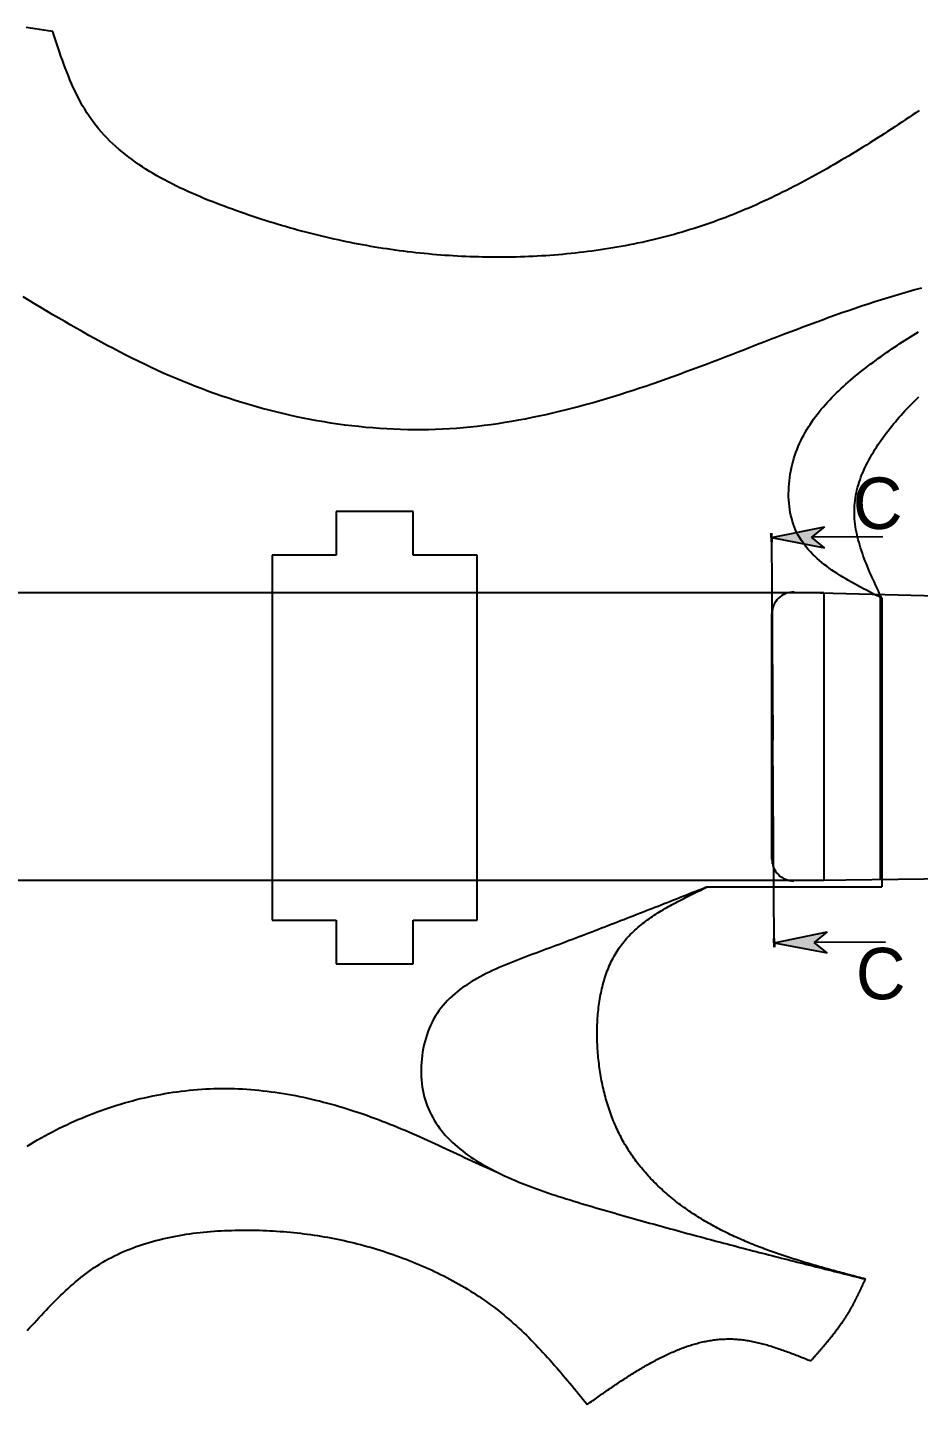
# Model space of a CAD drawing. Extents: x 0 to 1188, y 0 to 840.
# Drawn here: x 354.4 to 527.6, y 371.3 to 639.2 of the extents above; entities that cross this region are included whole.
import ezdxf

# ---------------------------------------------------------------- set-up
doc = ezdxf.new("R2010")
doc.units = 0
doc.header["$LTSCALE"] = 10
doc.layers.get('0').update_dxf_attribs({"linetype": 'CONTINUOUS'})
for name, color, linetype in [('EXP_OUTLINE_BODY', 3, 'CONTINUOUS'), ('FRETS_22', 1, 'CONTINUOUS'), ('NECK', 1, 'CONTINUOUS'), ('PICKUP_CAVITY', 1, 'CONTINUOUS')]:
    doc.layers.add(name, color=color, linetype=linetype)

# ---------------------------------------------------------------- blocks, each defined once
blk = doc.blocks.new('*U19')
at = {"layer": 'NECK', "linetype": 'CONTINUOUS'}
for points in [[(503.4, 461.18), (509.81, 463.27), (499.5, 461.15)], [(503.4, 461.18), (499.5, 461.15), (509.84, 459.17)], [(503.4, 461.18), (507.3, 461.2), (509.81, 463.27)], [(503.4, 461.18), (509.84, 459.17), (507.3, 461.2)]]:
    blk.add_solid(points, dxfattribs=at)
blk = doc.blocks.new('*U20')
at = {"layer": 'NECK', "linetype": 'CONTINUOUS'}
for points in [[(502.88, 539.98), (509.3, 542.08), (498.99, 539.96)], [(502.88, 539.98), (506.78, 540.01), (509.3, 542.08)], [(502.88, 539.98), (498.99, 539.96), (509.32, 537.97)], [(502.88, 539.98), (509.32, 537.97), (506.78, 540.01)]]:
    blk.add_solid(points, dxfattribs=at)

msp = doc.modelspace()

# ---------------------------------------------------------------- linework, layer by layer
at = {"color": 1}
for points in [[(359.253, 638.369, 0), (358.393, 638.497, 0), (357.532, 638.626, 0), (356.672, 638.757, 0), (355.813, 638.889, 0), (354.955, 639.024, 0), (354.098, 639.163, 0)], [(527.718, 623.055, 0), (527.037, 622.593, 0), (526.355, 622.133, 0), (525.673, 621.674, 0), (524.99, 621.216, 0), (524.306, 620.76, 0), (523.622, 620.306, 0), (522.937, 619.854, 0), (522.251, 619.404, 0), (521.564, 618.955, 0), (520.877, 618.509, 0), (520.188, 618.064, 0), (519.499, 617.622, 0), (518.808, 617.182, 0), (518.117, 616.744, 0), (517.425, 616.309, 0), (516.732, 615.876, 0), (516.037, 615.446, 0), (515.342, 615.018, 0), (514.645, 614.593, 0), (513.948, 614.17, 0), (513.249, 613.751, 0), (512.549, 613.334, 0), (511.847, 612.92, 0), (511.145, 612.51, 0), (510.441, 612.102, 0), (509.735, 611.698, 0), (509.029, 611.296, 0), (508.321, 610.898, 0), (507.611, 610.504, 0), (506.901, 610.113, 0), (506.188, 609.725, 0), (505.474, 609.341, 0), (504.759, 608.961, 0), (504.042, 608.584, 0), (503.323, 608.212, 0), (502.603, 607.843, 0), (501.881, 607.478, 0), (501.158, 607.117, 0), (500.433, 606.76, 0), (499.706, 606.408, 0), (498.977, 606.059, 0), (498.246, 605.715, 0), (497.514, 605.375, 0), (496.779, 605.04, 0), (496.043, 604.71, 0), (495.305, 604.384, 0), (494.565, 604.062, 0), (493.823, 603.746, 0), (493.078, 603.434, 0), (492.332, 603.127, 0), (491.584, 602.825, 0), (490.833, 602.528, 0), (490.081, 602.236, 0), (489.326, 601.949, 0), (488.569, 601.668, 0), (487.81, 601.392, 0), (487.048, 601.121, 0), (486.285, 600.856, 0), (485.519, 600.596, 0), (484.75, 600.342, 0), (483.979, 600.094, 0), (483.206, 599.851, 0), (482.431, 599.614, 0), (481.653, 599.383, 0), (480.873, 599.157, 0), (480.091, 598.937, 0), (479.307, 598.723, 0), (478.52, 598.514, 0), (477.732, 598.311, 0), (476.942, 598.113, 0), (476.15, 597.92, 0), (475.356, 597.734, 0), (474.561, 597.552, 0), (473.764, 597.376, 0), (472.965, 597.206, 0), (472.165, 597.041, 0), (471.363, 596.881, 0), (470.56, 596.727, 0), (469.755, 596.578, 0), (468.949, 596.434, 0), (468.142, 596.296, 0), (467.334, 596.163, 0), (466.524, 596.035, 0), (465.714, 595.912, 0), (464.902, 595.795, 0), (464.089, 595.683, 0), (463.276, 595.576, 0), (462.461, 595.474, 0), (461.646, 595.377, 0), (460.83, 595.285, 0), (460.014, 595.199, 0), (459.197, 595.117, 0), (458.379, 595.041, 0), (457.56, 594.969, 0), (456.742, 594.902, 0), (455.923, 594.841, 0), (455.103, 594.784, 0), (454.283, 594.733, 0), (453.464, 594.686, 0), (452.643, 594.644, 0), (451.823, 594.607, 0), (451.003, 594.575, 0), (450.183, 594.547, 0), (449.363, 594.525, 0), (448.543, 594.507, 0), (447.723, 594.494, 0), (446.904, 594.486, 0), (446.084, 594.482, 0), (445.266, 594.483, 0), (444.447, 594.489, 0), (443.629, 594.499, 0), (442.812, 594.514, 0), (441.995, 594.534, 0), (441.179, 594.558, 0), (440.364, 594.587, 0), (439.549, 594.62, 0), (438.735, 594.658, 0), (437.922, 594.7, 0), (437.111, 594.747, 0), (436.3, 594.798, 0), (435.49, 594.854, 0), (434.681, 594.914, 0), (433.874, 594.978, 0), (433.067, 595.047, 0), (432.262, 595.12, 0), (431.458, 595.198, 0), (430.655, 595.28, 0), (429.853, 595.366, 0), (429.052, 595.457, 0), (428.252, 595.552, 0), (427.453, 595.652, 0), (426.654, 595.755, 0), (425.857, 595.864, 0), (425.06, 595.976, 0), (424.264, 596.093, 0), (423.468, 596.215, 0), (422.674, 596.341, 0), (421.88, 596.471, 0), (421.086, 596.606, 0), (420.293, 596.745, 0), (419.501, 596.888, 0), (418.709, 597.036, 0), (417.917, 597.188, 0), (417.126, 597.345, 0), (416.335, 597.506, 0), (415.545, 597.671, 0), (414.755, 597.841, 0), (413.965, 598.015, 0), (413.175, 598.194, 0), (412.385, 598.377, 0), (411.596, 598.564, 0), (410.806, 598.756, 0), (410.017, 598.953, 0), (409.227, 599.153, 0), (408.438, 599.358, 0), (407.648, 599.568, 0), (406.859, 599.782, 0), (406.069, 600, 0), (405.279, 600.223, 0), (404.489, 600.45, 0), (403.698, 600.681, 0), (402.907, 600.917, 0), (402.116, 601.158, 0), (401.325, 601.402, 0), (400.533, 601.651, 0), (399.74, 601.905, 0), (398.947, 602.163, 0), (398.154, 602.426, 0), (397.36, 602.692, 0), (396.565, 602.964, 0), (395.77, 603.239, 0), (394.974, 603.519, 0), (394.177, 603.804, 0), (393.38, 604.093, 0), (392.584, 604.388, 0), (391.788, 604.687, 0), (390.994, 604.992, 0), (390.201, 605.302, 0), (389.41, 605.618, 0), (388.622, 605.94, 0), (387.836, 606.268, 0), (387.054, 606.603, 0), (386.275, 606.944, 0), (385.501, 607.292, 0), (384.731, 607.647, 0), (383.966, 608.009, 0), (383.207, 608.379, 0), (382.454, 608.756, 0), (381.706, 609.141, 0), (380.966, 609.534, 0), (380.233, 609.936, 0), (379.507, 610.346, 0), (378.789, 610.764, 0), (378.08, 611.191, 0), (377.38, 611.628, 0), (376.689, 612.074, 0), (376.007, 612.529, 0), (375.336, 612.994, 0), (374.675, 613.469, 0), (374.026, 613.954, 0), (373.387, 614.449, 0), (372.761, 614.955, 0), (372.147, 615.472, 0), (371.546, 615.999, 0), (370.957, 616.538, 0), (370.383, 617.088, 0), (369.822, 617.65, 0), (369.276, 618.223, 0), (368.745, 618.809, 0), (368.228, 619.406, 0), (367.728, 620.016, 0), (367.244, 620.639, 0), (366.776, 621.275, 0), (366.325, 621.923, 0), (365.891, 622.584, 0), (365.472, 623.257, 0), (365.069, 623.942, 0), (364.679, 624.638, 0), (364.304, 625.344, 0), (363.941, 626.059, 0), (363.589, 626.784, 0), (363.25, 627.518, 0), (362.92, 628.259, 0), (362.601, 629.008, 0), (362.29, 629.764, 0), (361.988, 630.526, 0), (361.693, 631.294, 0), (361.405, 632.067, 0), (361.123, 632.845, 0), (360.846, 633.627, 0), (360.574, 634.412, 0), (360.305, 635.2, 0), (360.039, 635.99, 0), (359.776, 636.782, 0), (359.514, 637.575, 0), (359.253, 638.369, 0)], [(528.131, 588.466, 0), (526.828, 588.113, 0), (525.527, 587.75, 0), (524.23, 587.378, 0), (522.937, 586.996, 0), (521.646, 586.604, 0), (520.359, 586.204, 0), (519.074, 585.796, 0), (517.792, 585.379, 0), (516.513, 584.955, 0), (515.236, 584.524, 0), (513.961, 584.086, 0), (512.689, 583.641, 0), (511.418, 583.191, 0), (510.149, 582.736, 0), (508.882, 582.275, 0), (507.616, 581.809, 0), (506.351, 581.34, 0), (505.087, 580.866, 0), (503.825, 580.389, 0), (502.563, 579.909, 0), (501.302, 579.427, 0), (500.041, 578.942, 0), (498.78, 578.456, 0), (497.52, 577.968, 0), (496.26, 577.48, 0), (494.999, 576.991, 0), (493.739, 576.502, 0), (492.478, 576.013, 0), (491.216, 575.525, 0), (489.953, 575.038, 0), (488.689, 574.553, 0), (487.425, 574.07, 0), (486.159, 573.589, 0), (484.891, 573.111, 0), (483.622, 572.636, 0), (482.351, 572.165, 0), (481.079, 571.699, 0), (479.804, 571.236, 0), (478.527, 570.779, 0), (477.247, 570.327, 0), (475.965, 569.88, 0), (474.681, 569.44, 0), (473.393, 569.007, 0), (472.103, 568.58, 0), (470.81, 568.161, 0), (469.514, 567.749, 0), (468.216, 567.346, 0), (466.915, 566.951, 0), (465.611, 566.565, 0), (464.305, 566.189, 0), (462.997, 565.822, 0), (461.686, 565.465, 0), (460.372, 565.119, 0), (459.056, 564.783, 0), (457.738, 564.459, 0), (456.418, 564.146, 0), (455.095, 563.846, 0), (453.771, 563.557, 0), (452.444, 563.282, 0), (451.115, 563.019, 0), (449.784, 562.771, 0), (448.451, 562.536, 0), (447.116, 562.315, 0), (445.779, 562.109, 0), (444.44, 561.919, 0), (443.1, 561.743, 0), (441.758, 561.584, 0), (440.414, 561.441, 0), (439.068, 561.314, 0), (437.721, 561.205, 0), (436.372, 561.113, 0), (435.021, 561.039, 0), (433.669, 560.982, 0), (432.316, 560.945, 0), (430.961, 560.925, 0), (429.606, 560.923, 0), (428.25, 560.939, 0), (426.893, 560.972, 0), (425.536, 561.023, 0), (424.18, 561.091, 0), (422.823, 561.176, 0), (421.466, 561.278, 0), (420.11, 561.397, 0), (418.755, 561.532, 0), (417.401, 561.684, 0), (416.048, 561.852, 0), (414.696, 562.036, 0), (413.346, 562.237, 0), (411.998, 562.453, 0), (410.652, 562.684, 0), (409.308, 562.931, 0), (407.967, 563.194, 0), (406.628, 563.472, 0), (405.292, 563.764, 0), (403.96, 564.072, 0), (402.63, 564.394, 0), (401.305, 564.73, 0), (399.982, 565.081, 0), (398.664, 565.446, 0), (397.35, 565.826, 0), (396.041, 566.219, 0), (394.736, 566.625, 0), (393.435, 567.046, 0), (392.14, 567.479, 0), (390.85, 567.926, 0), (389.566, 568.386, 0), (388.287, 568.859, 0), (387.014, 569.344, 0), (385.747, 569.843, 0), (384.486, 570.353, 0), (383.232, 570.876, 0), (381.984, 571.411, 0), (380.744, 571.958, 0), (379.51, 572.516, 0), (378.283, 573.085, 0), (377.062, 573.665, 0), (375.846, 574.256, 0), (374.637, 574.855, 0), (373.433, 575.465, 0), (372.234, 576.082, 0), (371.039, 576.708, 0), (369.849, 577.342, 0), (368.664, 577.983, 0), (367.482, 578.63, 0), (366.303, 579.284, 0), (365.128, 579.944, 0), (363.956, 580.609, 0), (362.787, 581.28, 0), (361.62, 581.954, 0), (360.455, 582.632, 0), (359.291, 583.314, 0), (358.129, 583.999, 0), (356.969, 584.686, 0), (355.809, 585.375, 0), (354.65, 586.066, 0), (353.491, 586.757, 0)], [(520.435, 528.168, 0), (519.836, 528.473, 0), (519.237, 528.778, 0), (518.639, 529.084, 0), (518.043, 529.39, 0), (517.449, 529.699, 0), (516.858, 530.009, 0), (516.271, 530.321, 0), (515.688, 530.636, 0), (515.11, 530.954, 0), (514.537, 531.275, 0), (513.97, 531.599, 0), (513.409, 531.928, 0), (512.856, 532.261, 0), (512.31, 532.599, 0), (511.773, 532.942, 0), (511.244, 533.29, 0), (510.725, 533.645, 0), (510.217, 534.005, 0), (509.718, 534.372, 0), (509.232, 534.746, 0), (508.756, 535.127, 0), (508.294, 535.516, 0), (507.844, 535.912, 0), (507.409, 536.318, 0), (506.987, 536.732, 0), (506.58, 537.155, 0), (506.189, 537.587, 0), (505.814, 538.03, 0), (505.455, 538.482, 0), (505.114, 538.945, 0), (504.79, 539.419, 0), (504.485, 539.905, 0), (504.199, 540.402, 0), (503.932, 540.911, 0), (503.685, 541.432, 0), (503.46, 541.966, 0), (503.255, 542.513, 0), (503.072, 543.072, 0), (502.909, 543.643, 0), (502.767, 544.223, 0), (502.645, 544.813, 0), (502.542, 545.411, 0), (502.459, 546.017, 0), (502.396, 546.629, 0), (502.351, 547.247, 0), (502.325, 547.869, 0), (502.317, 548.494, 0), (502.327, 549.123, 0), (502.355, 549.753, 0), (502.401, 550.384, 0), (502.463, 551.015, 0), (502.542, 551.644, 0), (502.638, 552.272, 0), (502.75, 552.897, 0), (502.878, 553.518, 0), (503.021, 554.134, 0), (503.18, 554.744, 0), (503.353, 555.347, 0), (503.542, 555.943, 0), (503.744, 556.53, 0), (503.961, 557.11, 0), (504.192, 557.681, 0), (504.435, 558.245, 0), (504.692, 558.8, 0), (504.962, 559.349, 0), (505.244, 559.89, 0), (505.538, 560.423, 0), (505.843, 560.95, 0), (506.16, 561.47, 0), (506.489, 561.982, 0), (506.827, 562.488, 0), (507.176, 562.987, 0), (507.536, 563.48, 0), (507.904, 563.967, 0), (508.283, 564.447, 0), (508.67, 564.921, 0), (509.066, 565.39, 0), (509.47, 565.852, 0), (509.883, 566.309, 0), (510.303, 566.76, 0), (510.73, 567.206, 0), (511.165, 567.647, 0), (511.606, 568.083, 0), (512.054, 568.513, 0), (512.507, 568.939, 0), (512.967, 569.36, 0), (513.431, 569.777, 0), (513.901, 570.189, 0), (514.375, 570.597, 0), (514.854, 571.001, 0), (515.337, 571.4, 0), (515.824, 571.796, 0), (516.314, 572.188, 0), (516.807, 572.577, 0), (517.302, 572.961, 0), (517.8, 573.343, 0), (518.3, 573.721, 0), (518.802, 574.097, 0), (519.306, 574.469, 0), (519.811, 574.838, 0), (520.318, 575.204, 0), (520.826, 575.567, 0), (521.336, 575.927, 0), (521.848, 576.284, 0), (522.361, 576.637, 0), (522.876, 576.987, 0), (523.393, 577.335, 0), (523.911, 577.679, 0), (524.43, 578.02, 0), (524.951, 578.357, 0), (525.474, 578.692, 0), (525.998, 579.023, 0), (526.523, 579.352, 0), (527.05, 579.676, 0), (527.579, 579.998, 0)], [(520.435, 528.168, 0), (520.191, 528.684, 0), (519.947, 529.199, 0), (519.705, 529.715, 0), (519.463, 530.23, 0), (519.224, 530.746, 0), (518.986, 531.261, 0), (518.752, 531.776, 0), (518.52, 532.292, 0), (518.292, 532.807, 0), (518.069, 533.322, 0), (517.849, 533.837, 0), (517.635, 534.352, 0), (517.426, 534.867, 0), (517.223, 535.381, 0), (517.027, 535.896, 0), (516.837, 536.41, 0), (516.655, 536.924, 0), (516.48, 537.438, 0), (516.314, 537.952, 0), (516.156, 538.466, 0), (516.007, 538.979, 0), (515.867, 539.493, 0), (515.738, 540.006, 0), (515.619, 540.518, 0), (515.511, 541.031, 0), (515.415, 541.543, 0), (515.33, 542.055, 0), (515.257, 542.567, 0), (515.197, 543.078, 0), (515.151, 543.59, 0), (515.118, 544.101, 0), (515.099, 544.611, 0), (515.094, 545.121, 0), (515.105, 545.631, 0), (515.131, 546.141, 0), (515.172, 546.65, 0), (515.23, 547.159, 0), (515.302, 547.667, 0), (515.39, 548.175, 0), (515.491, 548.681, 0), (515.607, 549.187, 0), (515.737, 549.692, 0), (515.88, 550.195, 0), (516.036, 550.698, 0), (516.205, 551.198, 0), (516.386, 551.698, 0), (516.578, 552.195, 0), (516.783, 552.691, 0), (516.998, 553.186, 0), (517.224, 553.678, 0), (517.461, 554.168, 0), (517.707, 554.656, 0), (517.963, 555.141, 0), (518.229, 555.624, 0), (518.503, 556.105, 0), (518.786, 556.582, 0), (519.077, 557.057, 0), (519.376, 557.53, 0), (519.682, 557.999, 0), (519.996, 558.465, 0), (520.316, 558.927, 0), (520.642, 559.386, 0), (520.974, 559.842, 0), (521.312, 560.294, 0), (521.655, 560.743, 0), (522.003, 561.187, 0), (522.355, 561.628, 0), (522.711, 562.064, 0), (523.071, 562.497, 0), (523.435, 562.925, 0), (523.801, 563.348, 0), (524.17, 563.767, 0), (524.542, 564.182, 0), (524.917, 564.592, 0), (525.294, 564.998, 0), (525.674, 565.4, 0), (526.056, 565.797, 0), (526.442, 566.19, 0), (526.829, 566.579, 0), (527.22, 566.964, 0), (527.613, 567.344, 0)], [(486.502, 472.008, 0), (485.906, 471.772, 0), (485.309, 471.536, 0), (484.712, 471.3, 0), (484.115, 471.065, 0), (483.518, 470.829, 0), (482.921, 470.593, 0), (482.324, 470.357, 0), (481.726, 470.121, 0), (481.128, 469.885, 0), (480.529, 469.649, 0), (479.93, 469.413, 0), (479.331, 469.176, 0), (478.731, 468.94, 0), (478.131, 468.704, 0), (477.53, 468.468, 0), (476.929, 468.231, 0), (476.326, 467.995, 0), (475.724, 467.758, 0), (475.12, 467.521, 0), (474.516, 467.284, 0), (473.911, 467.048, 0), (473.305, 466.811, 0), (472.698, 466.573, 0), (472.09, 466.336, 0), (471.481, 466.099, 0), (470.871, 465.861, 0), (470.26, 465.624, 0), (469.648, 465.386, 0), (469.035, 465.148, 0), (468.421, 464.91, 0), (467.806, 464.672, 0), (467.189, 464.434, 0), (466.571, 464.195, 0), (465.951, 463.956, 0), (465.331, 463.718, 0), (464.708, 463.479, 0), (464.085, 463.239, 0), (463.46, 463, 0), (462.833, 462.76, 0), (462.205, 462.521, 0), (461.575, 462.281, 0), (460.943, 462.04, 0), (460.31, 461.8, 0), (459.675, 461.56, 0), (459.038, 461.319, 0), (458.4, 461.078, 0), (457.759, 460.836, 0), (457.117, 460.595, 0), (456.472, 460.353, 0), (455.826, 460.111, 0), (455.178, 459.869, 0), (454.527, 459.626, 0), (453.875, 459.384, 0), (453.22, 459.141, 0), (452.564, 458.897, 0), (451.906, 458.652, 0), (451.248, 458.406, 0), (450.59, 458.158, 0), (449.933, 457.907, 0), (449.277, 457.653, 0), (448.623, 457.396, 0), (447.971, 457.135, 0), (447.323, 456.869, 0), (446.679, 456.599, 0), (446.039, 456.323, 0), (445.404, 456.041, 0), (444.775, 455.753, 0), (444.152, 455.458, 0), (443.536, 455.156, 0), (442.928, 454.846, 0), (442.327, 454.528, 0), (441.736, 454.201, 0), (441.154, 453.865, 0), (440.582, 453.518, 0), (440.021, 453.162, 0), (439.471, 452.795, 0), (438.933, 452.417, 0), (438.407, 452.027, 0), (437.895, 451.625, 0), (437.397, 451.211, 0), (436.912, 450.783, 0), (436.443, 450.342, 0), (435.99, 449.887, 0), (435.553, 449.417, 0), (435.132, 448.932, 0), (434.73, 448.431, 0), (434.345, 447.915, 0), (433.979, 447.382, 0), (433.632, 446.832, 0), (433.306, 446.265, 0), (433, 445.681, 0), (432.714, 445.081, 0), (432.448, 444.467, 0), (432.203, 443.84, 0), (431.979, 443.201, 0), (431.775, 442.552, 0), (431.591, 441.894, 0), (431.429, 441.228, 0), (431.287, 440.556, 0), (431.165, 439.878, 0), (431.065, 439.197, 0), (430.985, 438.514, 0), (430.926, 437.829, 0), (430.888, 437.145, 0), (430.87, 436.462, 0), (430.874, 435.782, 0), (430.899, 435.106, 0), (430.945, 434.435, 0), (431.012, 433.772, 0), (431.1, 433.116, 0), (431.209, 432.47, 0), (431.34, 431.835, 0), (431.492, 431.211, 0), (431.665, 430.6, 0), (431.858, 430, 0), (432.072, 429.413, 0), (432.305, 428.837, 0), (432.558, 428.272, 0), (432.83, 427.719, 0), (433.12, 427.176, 0), (433.428, 426.645, 0), (433.755, 426.124, 0), (434.099, 425.614, 0), (434.46, 425.114, 0), (434.837, 424.624, 0), (435.231, 424.144, 0), (435.641, 423.674, 0), (436.066, 423.214, 0), (436.506, 422.763, 0), (436.961, 422.321, 0), (437.43, 421.889, 0), (437.914, 421.465, 0), (438.41, 421.051, 0), (438.92, 420.645, 0), (439.443, 420.247, 0), (439.977, 419.857, 0), (440.524, 419.476, 0), (441.083, 419.102, 0), (441.652, 418.736, 0), (442.233, 418.378, 0), (442.823, 418.027, 0), (443.424, 417.683, 0), (444.035, 417.346, 0), (444.654, 417.016, 0), (445.283, 416.692, 0), (445.919, 416.375, 0), (446.564, 416.065, 0), (447.217, 415.76, 0), (447.876, 415.461, 0), (448.543, 415.168, 0), (449.216, 414.881, 0), (449.895, 414.599, 0), (450.58, 414.322, 0), (451.27, 414.051, 0), (451.965, 413.784, 0), (452.665, 413.522, 0), (453.369, 413.264, 0), (454.076, 413.011, 0), (454.787, 412.762, 0), (455.5, 412.517, 0), (456.217, 412.276, 0), (456.935, 412.038, 0), (457.655, 411.804, 0), (458.377, 411.573, 0), (459.099, 411.345, 0), (459.822, 411.121, 0), (460.546, 410.899, 0), (461.269, 410.679, 0), (461.991, 410.462, 0), (462.713, 410.247, 0), (463.433, 410.034, 0), (464.152, 409.823, 0), (464.868, 409.614, 0), (465.582, 409.406, 0), (466.293, 409.2, 0), (467.001, 408.995, 0), (467.707, 408.792, 0), (468.41, 408.589, 0), (469.11, 408.389, 0), (469.808, 408.189, 0), (470.503, 407.991, 0), (471.196, 407.794, 0), (471.886, 407.598, 0), (472.574, 407.404, 0), (473.259, 407.211, 0), (473.942, 407.019, 0), (474.623, 406.828, 0), (475.301, 406.638, 0), (475.977, 406.45, 0), (476.651, 406.262, 0), (477.322, 406.076, 0), (477.991, 405.891, 0), (478.659, 405.707, 0), (479.324, 405.524, 0), (479.987, 405.343, 0), (480.648, 405.162, 0), (481.307, 404.982, 0), (481.964, 404.803, 0), (482.619, 404.625, 0), (483.272, 404.449, 0), (483.923, 404.273, 0), (484.573, 404.098, 0), (485.22, 403.924, 0), (485.866, 403.751, 0), (486.51, 403.579, 0), (487.153, 403.407, 0), (487.793, 403.237, 0), (488.433, 403.067, 0), (489.07, 402.899, 0), (489.706, 402.73, 0), (490.34, 402.563, 0), (490.973, 402.397, 0), (491.605, 402.231, 0), (492.235, 402.066, 0), (492.863, 401.902, 0), (493.491, 401.738, 0), (494.117, 401.575, 0), (494.741, 401.413, 0), (495.365, 401.251, 0), (495.987, 401.09, 0), (496.608, 400.93, 0), (497.227, 400.77, 0), (497.846, 400.611, 0), (498.464, 400.452, 0), (499.08, 400.294, 0), (499.696, 400.137, 0), (500.31, 399.98, 0), (500.924, 399.823, 0), (501.537, 399.667, 0), (502.148, 399.511, 0), (502.759, 399.356, 0), (503.369, 399.201, 0), (503.979, 399.047, 0), (504.587, 398.893, 0), (505.195, 398.739, 0), (505.802, 398.586, 0), (506.409, 398.433, 0), (507.015, 398.28, 0), (507.62, 398.127, 0), (508.225, 397.975, 0), (508.829, 397.823, 0), (509.433, 397.672, 0), (510.036, 397.52, 0), (510.639, 397.369, 0), (511.242, 397.218, 0), (511.844, 397.067, 0), (512.446, 396.917, 0), (513.047, 396.766, 0), (513.649, 396.616, 0), (514.25, 396.465, 0), (514.851, 396.315, 0), (515.452, 396.165, 0), (516.053, 396.015, 0), (516.653, 395.865, 0), (517.254, 395.715, 0)], [(517.254, 395.715, 0), (516.866, 395.818, 0), (516.478, 395.92, 0), (516.09, 396.023, 0), (515.702, 396.126, 0), (515.314, 396.228, 0), (514.926, 396.331, 0), (514.538, 396.435, 0), (514.151, 396.538, 0), (513.763, 396.642, 0), (513.375, 396.746, 0), (512.988, 396.85, 0), (512.6, 396.954, 0), (512.213, 397.059, 0), (511.826, 397.164, 0), (511.439, 397.27, 0), (511.052, 397.376, 0), (510.665, 397.482, 0), (510.279, 397.589, 0), (509.892, 397.697, 0), (509.506, 397.805, 0), (509.12, 397.913, 0), (508.734, 398.022, 0), (508.348, 398.132, 0), (507.963, 398.243, 0), (507.578, 398.354, 0), (507.193, 398.466, 0), (506.808, 398.578, 0), (506.424, 398.691, 0), (506.04, 398.806, 0), (505.656, 398.921, 0), (505.272, 399.036, 0), (504.889, 399.153, 0), (504.506, 399.271, 0), (504.123, 399.389, 0), (503.741, 399.509, 0), (503.359, 399.629, 0), (502.977, 399.751, 0), (502.596, 399.874, 0), (502.215, 399.997, 0), (501.835, 400.122, 0), (501.454, 400.248, 0), (501.075, 400.375, 0), (500.695, 400.503, 0), (500.316, 400.633, 0), (499.938, 400.764, 0), (499.56, 400.896, 0), (499.182, 401.029, 0), (498.805, 401.164, 0), (498.428, 401.3, 0), (498.052, 401.437, 0), (497.676, 401.576, 0), (497.301, 401.717, 0), (496.926, 401.859, 0), (496.552, 402.002, 0), (496.179, 402.147, 0), (495.806, 402.294, 0), (495.434, 402.442, 0), (495.062, 402.593, 0), (494.692, 402.744, 0), (494.321, 402.898, 0), (493.952, 403.053, 0), (493.583, 403.211, 0), (493.215, 403.37, 0), (492.848, 403.531, 0), (492.482, 403.694, 0), (492.117, 403.859, 0), (491.752, 404.026, 0), (491.388, 404.195, 0), (491.025, 404.366, 0), (490.663, 404.54, 0), (490.302, 404.715, 0), (489.942, 404.893, 0), (489.583, 405.073, 0), (489.225, 405.255, 0), (488.868, 405.44, 0), (488.512, 405.627, 0), (488.157, 405.816, 0), (487.803, 406.008, 0), (487.45, 406.203, 0), (487.099, 406.399, 0), (486.748, 406.599, 0), (486.399, 406.801, 0), (486.051, 407.005, 0), (485.704, 407.212, 0), (485.358, 407.422, 0), (485.013, 407.635, 0), (484.67, 407.85, 0), (484.329, 408.068, 0), (483.988, 408.288, 0), (483.649, 408.512, 0), (483.312, 408.738, 0), (482.976, 408.967, 0), (482.642, 409.198, 0), (482.31, 409.432, 0), (481.979, 409.669, 0), (481.651, 409.908, 0), (481.324, 410.15, 0), (480.999, 410.395, 0), (480.677, 410.642, 0), (480.356, 410.892, 0), (480.037, 411.144, 0), (479.721, 411.399, 0), (479.407, 411.657, 0), (479.095, 411.917, 0), (478.786, 412.18, 0), (478.479, 412.446, 0), (478.175, 412.714, 0), (477.873, 412.984, 0), (477.574, 413.257, 0), (477.278, 413.533, 0), (476.984, 413.812, 0), (476.693, 414.092, 0), (476.405, 414.376, 0), (476.12, 414.662, 0), (475.838, 414.95, 0), (475.559, 415.241, 0), (475.283, 415.535, 0), (475.01, 415.831, 0), (474.74, 416.129, 0), (474.474, 416.43, 0), (474.211, 416.734, 0), (473.952, 417.04, 0), (473.696, 417.348, 0), (473.443, 417.659, 0), (473.194, 417.973, 0), (472.949, 418.289, 0), (472.707, 418.607, 0), (472.469, 418.928, 0), (472.235, 419.251, 0), (472.005, 419.577, 0), (471.779, 419.905, 0), (471.557, 420.236, 0), (471.339, 420.569, 0), (471.125, 420.904, 0), (470.914, 421.242, 0), (470.708, 421.582, 0), (470.506, 421.924, 0), (470.308, 422.268, 0), (470.114, 422.615, 0), (469.923, 422.964, 0), (469.737, 423.316, 0), (469.554, 423.669, 0), (469.376, 424.025, 0), (469.201, 424.382, 0), (469.03, 424.742, 0), (468.863, 425.104, 0), (468.699, 425.468, 0), (468.54, 425.834, 0), (468.384, 426.202, 0), (468.232, 426.571, 0), (468.084, 426.943, 0), (467.94, 427.317, 0), (467.799, 427.692, 0), (467.662, 428.07, 0), (467.529, 428.449, 0), (467.4, 428.83, 0), (467.274, 429.213, 0), (467.152, 429.597, 0), (467.033, 429.983, 0), (466.918, 430.371, 0), (466.807, 430.761, 0), (466.7, 431.152, 0), (466.596, 431.545, 0), (466.495, 431.939, 0), (466.398, 432.335, 0), (466.305, 432.733, 0), (466.215, 433.132, 0), (466.129, 433.532, 0), (466.046, 433.934, 0), (465.967, 434.337, 0), (465.891, 434.742, 0), (465.819, 435.148, 0), (465.75, 435.556, 0), (465.685, 435.964, 0), (465.623, 436.374, 0), (465.564, 436.786, 0), (465.509, 437.198, 0), (465.457, 437.612, 0), (465.409, 438.027, 0), (465.364, 438.443, 0), (465.322, 438.86, 0), (465.284, 439.279, 0), (465.248, 439.698, 0), (465.217, 440.118, 0), (465.188, 440.539, 0), (465.164, 440.961, 0), (465.142, 441.384, 0), (465.125, 441.807, 0), (465.111, 442.23, 0), (465.101, 442.653, 0), (465.094, 443.077, 0), (465.092, 443.501, 0), (465.093, 443.924, 0), (465.098, 444.348, 0), (465.107, 444.771, 0), (465.121, 445.194, 0), (465.138, 445.616, 0), (465.159, 446.038, 0), (465.185, 446.458, 0), (465.215, 446.878, 0), (465.25, 447.297, 0), (465.288, 447.715, 0), (465.331, 448.132, 0), (465.379, 448.547, 0), (465.431, 448.961, 0), (465.488, 449.373, 0), (465.55, 449.784, 0), (465.616, 450.193, 0), (465.687, 450.6, 0), (465.763, 451.005, 0), (465.844, 451.408, 0), (465.929, 451.809, 0), (466.02, 452.207, 0), (466.116, 452.603, 0), (466.217, 452.996, 0), (466.323, 453.387, 0), (466.434, 453.775, 0), (466.551, 454.16, 0), (466.673, 454.542, 0), (466.8, 454.921, 0), (466.933, 455.296, 0), (467.071, 455.668, 0), (467.215, 456.037, 0), (467.364, 456.402, 0), (467.519, 456.764, 0), (467.68, 457.122, 0), (467.847, 457.475, 0), (468.019, 457.825, 0), (468.198, 458.171, 0), (468.382, 458.512, 0), (468.572, 458.849, 0), (468.769, 459.181, 0), (468.971, 459.509, 0), (469.18, 459.832, 0), (469.395, 460.151, 0), (469.616, 460.464, 0), (469.843, 460.773, 0), (470.077, 461.076, 0), (470.317, 461.375, 0), (470.562, 461.669, 0), (470.814, 461.959, 0), (471.071, 462.244, 0), (471.333, 462.524, 0), (471.601, 462.801, 0), (471.875, 463.073, 0), (472.153, 463.341, 0), (472.436, 463.605, 0), (472.725, 463.865, 0), (473.018, 464.121, 0), (473.316, 464.374, 0), (473.618, 464.623, 0), (473.925, 464.869, 0), (474.237, 465.111, 0), (474.552, 465.349, 0), (474.871, 465.585, 0), (475.195, 465.818, 0), (475.522, 466.047, 0), (475.853, 466.273, 0), (476.187, 466.497, 0), (476.525, 466.718, 0), (476.867, 466.936, 0), (477.211, 467.152, 0), (477.558, 467.366, 0), (477.909, 467.577, 0), (478.262, 467.785, 0), (478.618, 467.992, 0), (478.977, 468.197, 0), (479.338, 468.399, 0), (479.701, 468.6, 0), (480.067, 468.799, 0), (480.435, 468.996, 0), (480.804, 469.192, 0), (481.176, 469.386, 0), (481.549, 469.579, 0), (481.924, 469.771, 0), (482.3, 469.962, 0), (482.678, 470.151, 0), (483.057, 470.34, 0), (483.437, 470.527, 0), (483.818, 470.714, 0), (484.2, 470.9, 0), (484.582, 471.086, 0), (484.966, 471.271, 0), (485.349, 471.455, 0), (485.734, 471.64, 0), (486.118, 471.824, 0), (486.502, 472.008, 0)], [(354.264, 421.573, 0), (354.942, 421.987, 0), (355.624, 422.395, 0), (356.311, 422.797, 0), (357.002, 423.192, 0), (357.698, 423.58, 0), (358.399, 423.96, 0), (359.104, 424.334, 0), (359.814, 424.701, 0), (360.528, 425.06, 0), (361.246, 425.412, 0), (361.969, 425.757, 0), (362.696, 426.094, 0), (363.426, 426.424, 0), (364.161, 426.746, 0), (364.899, 427.061, 0), (365.64, 427.368, 0), (366.386, 427.668, 0), (367.134, 427.959, 0), (367.886, 428.243, 0), (368.641, 428.519, 0), (369.399, 428.786, 0), (370.16, 429.046, 0), (370.924, 429.298, 0), (371.69, 429.541, 0), (372.459, 429.777, 0), (373.231, 430.004, 0), (374.005, 430.222, 0), (374.781, 430.432, 0), (375.559, 430.634, 0), (376.339, 430.827, 0), (377.121, 431.012, 0), (377.905, 431.188, 0), (378.691, 431.355, 0), (379.478, 431.514, 0), (380.267, 431.663, 0), (381.057, 431.804, 0), (381.848, 431.935, 0), (382.641, 432.058, 0), (383.434, 432.172, 0), (384.228, 432.276, 0), (385.023, 432.371, 0), (385.819, 432.457, 0), (386.615, 432.534, 0), (387.412, 432.601, 0), (388.209, 432.658, 0), (389.006, 432.707, 0), (389.804, 432.745, 0), (390.601, 432.774, 0), (391.398, 432.793, 0), (392.196, 432.802, 0), (392.992, 432.802, 0), (393.789, 432.792, 0), (394.585, 432.772, 0), (395.38, 432.743, 0), (396.175, 432.704, 0), (396.969, 432.656, 0), (397.763, 432.599, 0), (398.556, 432.534, 0), (399.348, 432.459, 0), (400.14, 432.376, 0), (400.931, 432.284, 0), (401.721, 432.184, 0), (402.51, 432.075, 0), (403.298, 431.959, 0), (404.085, 431.834, 0), (404.871, 431.701, 0), (405.657, 431.561, 0), (406.44, 431.413, 0), (407.223, 431.257, 0), (408.005, 431.094, 0), (408.785, 430.924, 0), (409.564, 430.746, 0), (410.342, 430.562, 0), (411.118, 430.371, 0), (411.893, 430.172, 0), (412.666, 429.968, 0), (413.438, 429.756, 0), (414.208, 429.539, 0), (414.977, 429.315, 0), (415.744, 429.085, 0), (416.509, 428.849, 0), (417.272, 428.607, 0), (418.034, 428.359, 0), (418.794, 428.106, 0), (419.552, 427.848, 0), (420.308, 427.584, 0), (421.062, 427.314, 0), (421.813, 427.04, 0), (422.563, 426.761, 0), (423.311, 426.476, 0), (424.056, 426.187, 0), (424.8, 425.894, 0), (425.541, 425.596, 0), (426.279, 425.294, 0), (427.016, 424.987, 0), (427.75, 424.677, 0), (428.482, 424.363, 0), (429.212, 424.046, 0), (429.941, 423.725, 0), (430.667, 423.402, 0), (431.393, 423.077, 0), (432.116, 422.749, 0), (432.839, 422.419, 0), (433.561, 422.087, 0), (434.281, 421.754, 0), (435.001, 421.419, 0), (435.72, 421.084, 0), (436.438, 420.748, 0), (437.156, 420.412, 0), (437.873, 420.075, 0), (438.59, 419.739, 0), (439.308, 419.403, 0), (440.025, 419.068, 0), (440.742, 418.734, 0), (441.46, 418.401, 0), (442.178, 418.069, 0), (442.897, 417.739, 0), (443.617, 417.412, 0), (444.337, 417.086, 0), (445.058, 416.763, 0), (445.781, 416.443, 0)], [(354.312, 385.762, 0), (354.767, 386.257, 0), (355.223, 386.752, 0), (355.679, 387.246, 0), (356.136, 387.739, 0), (356.594, 388.23, 0), (357.052, 388.72, 0), (357.512, 389.208, 0), (357.973, 389.693, 0), (358.436, 390.175, 0), (358.901, 390.655, 0), (359.368, 391.13, 0), (359.838, 391.602, 0), (360.31, 392.069, 0), (360.785, 392.532, 0), (361.263, 392.99, 0), (361.745, 393.442, 0), (362.23, 393.888, 0), (362.72, 394.329, 0), (363.213, 394.763, 0), (363.71, 395.19, 0), (364.213, 395.609, 0), (364.72, 396.022, 0), (365.232, 396.426, 0), (365.749, 396.822, 0), (366.272, 397.209, 0), (366.8, 397.587, 0), (367.335, 397.956, 0), (367.876, 398.315, 0), (368.423, 398.664, 0), (368.977, 399.002, 0), (369.537, 399.33, 0), (370.105, 399.647, 0), (370.678, 399.953, 0), (371.258, 400.25, 0), (371.844, 400.536, 0), (372.436, 400.812, 0), (373.033, 401.078, 0), (373.636, 401.335, 0), (374.245, 401.582, 0), (374.858, 401.819, 0), (375.476, 402.047, 0), (376.099, 402.266, 0), (376.727, 402.476, 0), (377.359, 402.677, 0), (377.995, 402.869, 0), (378.635, 403.053, 0), (379.279, 403.228, 0), (379.927, 403.394, 0), (380.578, 403.553, 0), (381.232, 403.703, 0), (381.889, 403.846, 0), (382.549, 403.981, 0), (383.212, 404.108, 0), (383.878, 404.227, 0), (384.545, 404.339, 0), (385.215, 404.444, 0), (385.887, 404.542, 0), (386.56, 404.633, 0), (387.235, 404.717, 0), (387.912, 404.794, 0), (388.589, 404.864, 0), (389.268, 404.929, 0), (389.947, 404.987, 0), (390.627, 405.039, 0), (391.307, 405.085, 0), (391.988, 405.125, 0), (392.669, 405.159, 0), (393.35, 405.188, 0), (394.03, 405.211, 0), (394.71, 405.229, 0), (395.389, 405.242, 0), (396.067, 405.25, 0), (396.744, 405.253, 0), (397.42, 405.251, 0), (398.095, 405.244, 0), (398.769, 405.232, 0), (399.442, 405.216, 0), (400.113, 405.195, 0), (400.784, 405.168, 0), (401.453, 405.137, 0), (402.121, 405.101, 0), (402.788, 405.061, 0), (403.454, 405.015, 0), (404.119, 404.964, 0), (404.783, 404.909, 0), (405.446, 404.849, 0), (406.107, 404.783, 0), (406.767, 404.713, 0), (407.427, 404.638, 0), (408.085, 404.558, 0), (408.742, 404.473, 0), (409.398, 404.383, 0), (410.053, 404.288, 0), (410.707, 404.188, 0), (411.359, 404.083, 0), (412.011, 403.973, 0), (412.661, 403.858, 0), (413.311, 403.738, 0), (413.959, 403.614, 0), (414.606, 403.484, 0), (415.253, 403.349, 0), (415.898, 403.209, 0), (416.542, 403.064, 0), (417.185, 402.914, 0), (417.827, 402.759, 0), (418.467, 402.599, 0), (419.107, 402.434, 0), (419.746, 402.264, 0), (420.383, 402.089, 0), (421.02, 401.909, 0), (421.655, 401.724, 0), (422.29, 401.533, 0), (422.923, 401.338, 0), (423.556, 401.137, 0), (424.187, 400.931, 0), (424.817, 400.721, 0), (425.446, 400.505, 0), (426.074, 400.284, 0), (426.7, 400.057, 0), (427.325, 399.826, 0), (427.948, 399.589, 0), (428.569, 399.348, 0), (429.189, 399.101, 0), (429.807, 398.848, 0), (430.422, 398.591, 0), (431.036, 398.328, 0), (431.647, 398.06, 0), (432.256, 397.787, 0), (432.863, 397.508, 0), (433.467, 397.224, 0), (434.068, 396.935, 0), (434.667, 396.64, 0), (435.262, 396.34, 0), (435.855, 396.035, 0), (436.445, 395.724, 0), (437.031, 395.408, 0), (437.614, 395.086, 0), (438.194, 394.759, 0), (438.77, 394.427, 0), (439.343, 394.089, 0), (439.912, 393.745, 0), (440.477, 393.396, 0), (441.039, 393.042, 0), (441.596, 392.682, 0), (442.149, 392.316, 0), (442.698, 391.945, 0), (443.243, 391.569, 0), (443.783, 391.187, 0), (444.319, 390.799, 0), (444.85, 390.405, 0), (445.376, 390.006, 0), (445.898, 389.601, 0), (446.414, 389.191, 0), (446.926, 388.775, 0), (447.433, 388.354, 0), (447.935, 387.927, 0), (448.432, 387.495, 0), (448.926, 387.058, 0), (449.414, 386.616, 0), (449.899, 386.17, 0), (450.38, 385.719, 0), (450.857, 385.263, 0), (451.33, 384.804, 0), (451.799, 384.34, 0), (452.265, 383.872, 0), (452.728, 383.401, 0), (453.187, 382.926, 0), (453.643, 382.447, 0), (454.097, 381.965, 0), (454.547, 381.48, 0), (454.995, 380.992, 0), (455.44, 380.501, 0), (455.883, 380.007, 0), (456.324, 379.511, 0), (456.762, 379.012, 0), (457.199, 378.511, 0), (457.633, 378.008, 0), (458.066, 377.503, 0), (458.497, 376.996, 0), (458.927, 376.488, 0), (459.356, 375.978, 0), (459.783, 375.466, 0), (460.209, 374.953, 0), (460.634, 374.44, 0), (461.059, 373.925, 0), (461.482, 373.41, 0), (461.906, 372.894, 0), (462.328, 372.377, 0), (462.751, 371.86, 0), (463.173, 371.344, 0)], [(506.65, 379.821, 0), (506.731, 379.912, 0), (506.811, 380.003, 0), (506.892, 380.094, 0), (506.972, 380.186, 0), (507.052, 380.277, 0), (507.133, 380.368, 0), (507.213, 380.46, 0), (507.294, 380.551, 0), (507.374, 380.642, 0), (507.454, 380.734, 0), (507.535, 380.825, 0), (507.615, 380.916, 0), (507.695, 381.008, 0), (507.775, 381.099, 0), (507.855, 381.191, 0), (507.935, 381.282, 0), (508.015, 381.374, 0), (508.095, 381.466, 0), (508.175, 381.557, 0), (508.255, 381.649, 0), (508.334, 381.741, 0), (508.414, 381.833, 0), (508.494, 381.925, 0), (508.573, 382.016, 0), (508.652, 382.108, 0), (508.732, 382.2, 0), (508.811, 382.293, 0), (508.89, 382.385, 0), (508.969, 382.477, 0), (509.048, 382.569, 0), (509.126, 382.662, 0), (509.205, 382.754, 0), (509.283, 382.847, 0), (509.362, 382.939, 0), (509.44, 383.032, 0), (509.518, 383.125, 0), (509.596, 383.218, 0), (509.674, 383.311, 0), (509.751, 383.404, 0), (509.829, 383.497, 0), (509.906, 383.59, 0), (509.984, 383.683, 0), (510.061, 383.777, 0), (510.138, 383.87, 0), (510.214, 383.964, 0), (510.291, 384.058, 0), (510.367, 384.151, 0), (510.443, 384.245, 0), (510.519, 384.34, 0), (510.595, 384.434, 0), (510.671, 384.528, 0), (510.746, 384.622, 0), (510.822, 384.717, 0), (510.897, 384.812, 0), (510.972, 384.907, 0), (511.046, 385.001, 0), (511.121, 385.097, 0), (511.195, 385.192, 0), (511.269, 385.287, 0), (511.343, 385.383, 0), (511.416, 385.478, 0), (511.489, 385.574, 0), (511.563, 385.67, 0), (511.635, 385.766, 0), (511.708, 385.862, 0), (511.78, 385.959, 0), (511.852, 386.055, 0), (511.924, 386.152, 0), (511.996, 386.249, 0), (512.067, 386.346, 0), (512.138, 386.443, 0), (512.209, 386.541, 0), (512.28, 386.638, 0), (512.35, 386.736, 0), (512.42, 386.834, 0), (512.489, 386.932, 0), (512.559, 387.03, 0), (512.628, 387.129, 0), (512.697, 387.227, 0), (512.765, 387.326, 0), (512.833, 387.425, 0), (512.901, 387.524, 0), (512.969, 387.624, 0), (513.036, 387.723, 0), (513.103, 387.823, 0), (513.17, 387.923, 0), (513.236, 388.023, 0), (513.302, 388.124, 0), (513.367, 388.224, 0), (513.433, 388.325, 0), (513.498, 388.426, 0), (513.562, 388.528, 0), (513.627, 388.629, 0), (513.69, 388.731, 0), (513.754, 388.833, 0), (513.817, 388.935, 0), (513.88, 389.037, 0), (513.942, 389.14, 0), (514.005, 389.243, 0), (514.066, 389.346, 0), (514.128, 389.449, 0), (514.189, 389.553, 0), (514.249, 389.657, 0), (514.309, 389.761, 0), (514.369, 389.865, 0), (514.429, 389.969, 0), (514.488, 390.074, 0), (514.547, 390.179, 0), (514.605, 390.284, 0), (514.663, 390.39, 0), (514.721, 390.495, 0), (514.779, 390.601, 0), (514.836, 390.707, 0), (514.893, 390.813, 0), (514.95, 390.919, 0), (515.006, 391.026, 0), (515.062, 391.132, 0), (515.118, 391.239, 0), (515.174, 391.346, 0), (515.229, 391.453, 0), (515.284, 391.56, 0), (515.339, 391.668, 0), (515.394, 391.775, 0), (515.448, 391.883, 0), (515.502, 391.991, 0), (515.556, 392.099, 0), (515.61, 392.207, 0), (515.663, 392.316, 0), (515.716, 392.424, 0), (515.77, 392.533, 0), (515.822, 392.641, 0), (515.875, 392.75, 0), (515.928, 392.859, 0), (515.98, 392.968, 0), (516.032, 393.077, 0), (516.084, 393.186, 0), (516.136, 393.295, 0), (516.188, 393.405, 0), (516.24, 393.514, 0), (516.291, 393.624, 0), (516.343, 393.733, 0), (516.394, 393.843, 0), (516.445, 393.953, 0), (516.496, 394.063, 0), (516.547, 394.172, 0), (516.598, 394.282, 0), (516.649, 394.392, 0), (516.7, 394.502, 0), (516.75, 394.613, 0), (516.801, 394.723, 0), (516.851, 394.833, 0), (516.902, 394.943, 0), (516.952, 395.053, 0), (517.003, 395.163, 0), (517.053, 395.274, 0), (517.103, 395.384, 0), (517.154, 395.494, 0), (517.204, 395.605, 0), (517.254, 395.715, 0)], [(463.173, 371.344, 0), (463.437, 371.53, 0), (463.702, 371.716, 0), (463.966, 371.903, 0), (464.23, 372.089, 0), (464.494, 372.275, 0), (464.758, 372.461, 0), (465.022, 372.646, 0), (465.286, 372.832, 0), (465.551, 373.017, 0), (465.815, 373.202, 0), (466.079, 373.386, 0), (466.343, 373.57, 0), (466.608, 373.754, 0), (466.872, 373.937, 0), (467.136, 374.12, 0), (467.401, 374.302, 0), (467.665, 374.484, 0), (467.93, 374.665, 0), (468.194, 374.845, 0), (468.459, 375.025, 0), (468.724, 375.204, 0), (468.988, 375.382, 0), (469.253, 375.559, 0), (469.518, 375.736, 0), (469.783, 375.912, 0), (470.048, 376.086, 0), (470.313, 376.26, 0), (470.578, 376.433, 0), (470.843, 376.605, 0), (471.108, 376.776, 0), (471.373, 376.946, 0), (471.639, 377.115, 0), (471.904, 377.283, 0), (472.17, 377.449, 0), (472.435, 377.615, 0), (472.701, 377.779, 0), (472.967, 377.942, 0), (473.232, 378.103, 0), (473.498, 378.263, 0), (473.764, 378.422, 0), (474.031, 378.579, 0), (474.297, 378.735, 0), (474.563, 378.89, 0), (474.83, 379.042, 0), (475.096, 379.194, 0), (475.363, 379.343, 0), (475.63, 379.492, 0), (475.897, 379.638, 0), (476.164, 379.783, 0), (476.431, 379.926, 0), (476.698, 380.067, 0), (476.966, 380.206, 0), (477.233, 380.344, 0), (477.501, 380.48, 0), (477.769, 380.613, 0), (478.037, 380.745, 0), (478.305, 380.875, 0), (478.573, 381.003, 0), (478.841, 381.128, 0), (479.11, 381.252, 0), (479.378, 381.374, 0), (479.647, 381.493, 0), (479.916, 381.61, 0), (480.185, 381.725, 0), (480.455, 381.838, 0), (480.724, 381.948, 0), (480.994, 382.056, 0), (481.263, 382.162, 0), (481.533, 382.265, 0), (481.803, 382.366, 0), (482.074, 382.464, 0), (482.344, 382.56, 0), (482.615, 382.653, 0), (482.886, 382.744, 0), (483.157, 382.832, 0), (483.428, 382.917, 0), (483.699, 383, 0), (483.971, 383.08, 0), (484.243, 383.157, 0), (484.515, 383.231, 0), (484.787, 383.303, 0), (485.059, 383.372, 0), (485.332, 383.437, 0), (485.604, 383.5, 0), (485.877, 383.56, 0), (486.151, 383.617, 0), (486.424, 383.671, 0), (486.698, 383.721, 0), (486.971, 383.769, 0), (487.246, 383.813, 0), (487.52, 383.855, 0), (487.794, 383.893, 0), (488.069, 383.927, 0), (488.344, 383.959, 0), (488.619, 383.987, 0), (488.895, 384.012, 0), (489.17, 384.033, 0), (489.446, 384.051, 0), (489.722, 384.065, 0), (489.999, 384.076, 0), (490.275, 384.084, 0), (490.552, 384.087, 0), (490.83, 384.088, 0), (491.107, 384.084, 0), (491.385, 384.077, 0), (491.663, 384.066, 0), (491.941, 384.051, 0), (492.219, 384.033, 0), (492.498, 384.011, 0), (492.777, 383.985, 0), (493.056, 383.956, 0), (493.336, 383.924, 0), (493.615, 383.888, 0), (493.895, 383.848, 0), (494.175, 383.806, 0), (494.456, 383.76, 0), (494.736, 383.711, 0), (495.017, 383.659, 0), (495.298, 383.605, 0), (495.579, 383.547, 0), (495.861, 383.486, 0), (496.142, 383.423, 0), (496.424, 383.357, 0), (496.706, 383.289, 0), (496.988, 383.218, 0), (497.271, 383.145, 0), (497.553, 383.069, 0), (497.836, 382.991, 0), (498.119, 382.91, 0), (498.401, 382.828, 0), (498.685, 382.743, 0), (498.968, 382.657, 0), (499.251, 382.568, 0), (499.535, 382.478, 0), (499.818, 382.386, 0), (500.102, 382.292, 0), (500.386, 382.196, 0), (500.67, 382.099, 0), (500.954, 382, 0), (501.238, 381.9, 0), (501.522, 381.799, 0), (501.807, 381.696, 0), (502.091, 381.592, 0), (502.376, 381.487, 0), (502.66, 381.381, 0), (502.945, 381.273, 0), (503.23, 381.165, 0), (503.515, 381.056, 0), (503.8, 380.946, 0), (504.084, 380.836, 0), (504.369, 380.725, 0), (504.654, 380.613, 0), (504.939, 380.501, 0), (505.224, 380.388, 0), (505.51, 380.275, 0), (505.795, 380.162, 0), (506.08, 380.048, 0), (506.365, 379.934, 0), (506.65, 379.821, 0)]]:
    msp.add_polyline3d(points, dxfattribs=at)
at = {"layer": 'EXP_OUTLINE_BODY', "color": 1}
for p, q in [((509.178, 529.189), (183.729, 529.189)), ((520.435, 528.168), (520.435, 472.008)), ((509.178, 473.259), (157.954, 473.259)), ((486.502, 472.008), (520.435, 472.008))]:
    msp.add_line(p, q, dxfattribs=at)
at = {"layer": 'FRETS_22'}
for p, q in [((509.178, 529.189), (509.178, 473.259)), ((520.178, 473.371), (520.178, 528.904)), ((499.178, 476.481), (499.178, 526.058))]:
    msp.add_line(p, q, dxfattribs=at)
at = {"layer": 'NECK'}
for p, q in [((498.986, 539.955), (509.295, 542.075)), ((509.295, 542.075), (506.781, 540.006)), ((498.941, 539.955), (498.935, 540.802)), ((498.941, 539.955), (498.946, 539.108)), ((498.986, 539.955), (498.98, 540.802)), ((498.986, 539.955), (509.322, 537.971)), ((498.986, 539.955), (498.991, 539.108)), ((498.986, 539.955), (499.244, 500.554)), ((499.031, 539.956), (499.025, 540.803)), ((499.031, 539.956), (499.036, 539.109)), ((520.619, 540.097), (506.781, 540.006)), ((509.322, 537.971), (506.781, 540.006)), ((503.378, 529.339), (942.178, 517.962)), ((499.078, 477.39), (499.078, 525.149)), ((499.502, 461.153), (499.244, 500.554)), ((942.178, 478.79), (503.323, 473.199)), ((499.457, 461.153), (499.451, 462)), ((499.457, 461.153), (499.462, 460.306)), ((499.502, 461.153), (499.496, 462)), ((499.502, 461.153), (509.812, 463.273)), ((499.502, 461.153), (509.838, 459.169)), ((499.502, 461.153), (499.507, 460.306)), ((499.547, 461.153), (499.541, 462)), ((499.547, 461.153), (499.553, 460.306)), ((509.812, 463.273), (507.297, 461.204)), ((521.135, 461.295), (507.297, 461.204)), ((509.838, 459.169), (507.297, 461.204))]:
    msp.add_line(p, q, dxfattribs=at)
for centre, start, end in [((503.269, 525.149), 88.51471, 180), ((503.269, 477.39), 180, 270.72999)]:
    msp.add_arc(centre, 4.192, start, end, dxfattribs=at)
at = {"layer": 'PICKUP_CAVITY'}
for p, q in [((414.346, 545.043), (414.346, 536.543)), ((429.346, 545.043), (414.346, 545.043)), ((429.346, 536.543), (429.346, 545.043)), ((401.91, 536.543), (401.91, 465.543)), ((414.346, 536.543), (401.91, 536.543)), ((441.782, 536.543), (429.346, 536.543)), ((441.782, 465.543), (441.782, 536.543)), ((401.91, 465.543), (414.346, 465.543)), ((414.346, 465.543), (414.346, 457.043)), ((429.346, 457.043), (429.346, 465.543)), ((429.346, 465.543), (441.782, 465.543)), ((414.346, 457.043), (429.346, 457.043))]:
    msp.add_line(p, q, dxfattribs=at)

# ---------------------------------------------------------------- block references
at = {"layer": 'NECK', "linetype": 'CONTINUOUS'}
for name in ['*U20', '*U19']:
    msp.add_blockref(name, (0, 0), dxfattribs=at)

# ---------------------------------------------------------------- texts
at = {"layer": 'NECK'}
msp.add_text('C', height=10, rotation=0.37527, dxfattribs=at).set_placement((514.826, 541.603))
at = {"layer": 'NECK', "text_generation_flag": 6}
msp.add_text('C', height=10, rotation=180.37527, dxfattribs=at).set_placement((515.425, 450.123))

doc.saveas('drawing.dxf')
